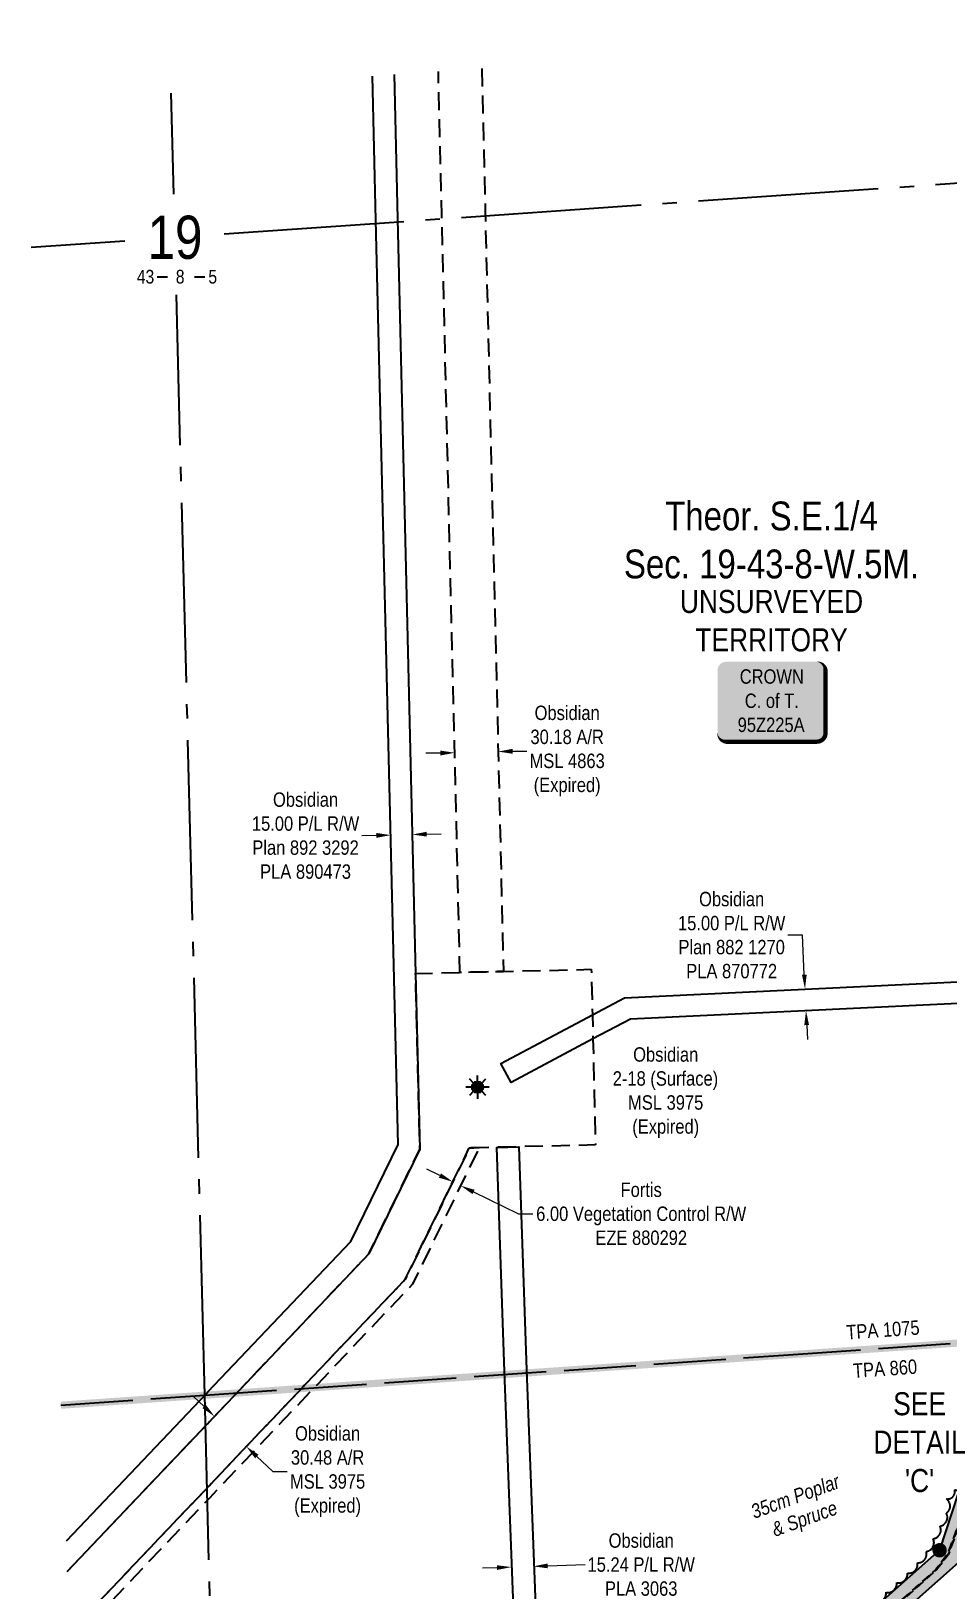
# Model space of a CAD drawing. Extents: x 622919 to 628952, y 5840458 to 5844880.
# Drawn here: x 624855 to 625491, y 5841789 to 5842872 of the extents above; entities that cross this region are included whole.
import ezdxf
from ezdxf.enums import TextEntityAlignment as Align

# ---------------------------------------------------------------- set-up
doc = ezdxf.new("R2010")
doc.units = 0
doc.header["$LTSCALE"] = 5
doc.header["$PDSIZE"] = 0.5
for name, pattern in [('0', [1, 1, 0]), ('CENTERLINEX3', [5, 2.5, -1, 0.5, -1]), ('foc-ACCESSROAD', [3.75, 2.5, -1.25]), ('foc-FLOWLINE', [3.75, 2.5, -1.25]), ('foc-QUARTERLINE', [33, 25, -3, 2, -3]), ('foc-UNSURVEYED', [12.5, 10, -2.5]), ('UG_PIPE', [1.875, 1.25, -0.625])]:
    doc.linetypes.add(name, pattern=pattern)
doc.layers.get('Defpoints').update_dxf_attribs({"color": 9})
for name, color, linetype in [('10', 1, 'Continuous'), ('9', 3, 'Continuous'), ('AS-OWNER', 7, 'Continuous'), ('AS-PIPE-UG', 44, 'UG_PIPE'), ('C-RW', 13, 'Continuous'), ('C-SYMBOL', 7, 'Continuous'), ('C-WS', 13, 'foc-ACCESSROAD'), ('C-WS-S', 8, 'Continuous'), ('DETAIL-T', 7, 'Continuous'), ('F-EZE', 190, 'foc-FLOWLINE'), ('L-MON', 1, 'Continuous'), ('L-SECLBL', 7, 'Continuous'), ('L-SECQ', 8, 'foc-QUARTERLINE'), ('L-UNS-T', 3, 'Continuous'), ('L-USEC', 7, 'foc-UNSURVEYED'), ('P-PROPOSED', 10, 'Continuous'), ('P-PROPOSED-H', 21, 'Continuous'), ('T-BUSH', 110, '0'), ('T-BUSH-T', 110, 'Continuous')]:
    doc.layers.add(name, color=color, linetype=linetype)
doc.layers.add('AS-TRAPPER BOUNDARY', color=7, linetype='CENTERLINEX3', true_color=0xb85c00, transparency=0.6)
doc.layers.add('AS-TRAPPER-T', color=7, linetype='Continuous', true_color=0xc26100)
for name, color, linetype, lineweight in [('C-AR-T', 13, 'Continuous', 9), ('C-FLOWLINE-T', 13, 'Continuous', 9), ('C-RW-T', 13, 'Continuous', 9), ('C-WS-T', 13, 'Continuous', 9), ('F-EZE-T', 190, 'Continuous', 9)]:
    doc.layers.add(name, color=color, linetype=linetype, lineweight=lineweight)
doc.styles.add('175L', font='ARIALN.TTF', dxfattribs={"height": 20})
doc.styles.add('80', font='ARIALN.TTF', dxfattribs={"height": 10})
doc.styles.add('80CG', font='ARIALN.TTF', dxfattribs={"height": 10})
doc.styles.add('80L', font='ARIALN.TTF', dxfattribs={"height": 10})
doc.styles.add('SIMPLEX', font='ARIALN.TTF')
doc.dimstyles.new('Compass 5 000', dxfattribs={"dimscale": 5, "dimtxt": 9, "dimasz": 2, "dimexe": 0.2, "dimexo": 0.0625, "dimgap": 0.5, "dimtad": 0, "dimtih": 1, "dimtoh": 1, "dimzin": 0, "dimdsep": 46, "dimtxsty": '80CG', "dimcen": 0.1, "dimse1": 1, "dimse2": 1, "dimclrd": 256, "dimclrt": 256, "dimaunit": 1, "dimadec": 4, "dimazin": 0, "dimtfac": 0.06, "dimtofl": 0, "dimtmove": 0, "dimatfit": 1, "dimfxl": 0.2, "dimtolj": 1, "dimtzin": 0, "dimlwd": -1, "dimarcsym": 0})

# ---------------------------------------------------------------- blocks, each defined once
blk = doc.blocks.new('L-SECLBL')
at = {"layer": '9', "color": 7}
for p, q in [((-5.1, -27.8), (-12.3, -27.8)), ((20.7, -27.8), (13.5, -27.8))]:
    blk.add_line(p, q, dxfattribs=at)
at = {"layer": '10', "color": 2, "style": 'SIMPLEX'}
blk.add_attdef('SEC', text='', height=30, dxfattribs=at).set_placement((0, 0), align=Align.MIDDLE)
at = {"layer": '10', "color": 5, "style": '80L'}
blk.add_attdef('TWP', text='', height=9.5, dxfattribs=at).set_placement((-14.4, -27.4), align=Align.MIDDLE_RIGHT)
blk.add_attdef('RGE', text='', height=9.5, dxfattribs=at).set_placement((3.6, -27.4), align=Align.MIDDLE_CENTER)
blk.add_attdef('MER', text='', height=9.5, dxfattribs=at).set_placement((23.2, -27.4), align=Align.MIDDLE_LEFT)
blk = doc.blocks.new('*D41')
at = {"layer": 'C-AR-T', "transparency": 16777216}
for p, q in [((624974.8, 5841916.8), (624967.5, 5841923.7)), ((625011.4, 5841882), (625022.5, 5841871.5)), ((625022.5, 5841871.5), (625032.5, 5841871.5))]:
    blk.add_line(p, q, dxfattribs=at)
for points in [[(624975.9, 5841918), (624973.6, 5841915.6), (624982, 5841909.9)], [(625012.5, 5841883.3), (625010.2, 5841880.8), (625004.1, 5841888.9)]]:
    blk.add_solid(points, dxfattribs=at)
at = {"layer": 'Defpoints', "color": 0, "transparency": 16777216}
for p in [(624981.8, 5841909.7), (625003.9, 5841888.7), (625004.1, 5841888.9)]:
    blk.add_point(p, dxfattribs=at)
at = {"layer": 'C-AR-T', "transparency": 16777216, "insert": (625060.5, 5841871.5), "char_height": 10, "attachment_point": 5, "style": '80CG'}
blk.add_mtext('\\A1;Obsidian\\P30.48 A/R\\PMSL 3975\\P(Expired)', dxfattribs=at)
blk = doc.blocks.new('*D42')
at = {"layer": 'C-AR-T', "transparency": 16777216}
for p, q in [((625138.7, 5842370.5), (625128.7, 5842370.3)), ((625188.9, 5842371.7), (625198.9, 5842371.9))]:
    blk.add_line(p, q, dxfattribs=at)
for points in [[(625138.7, 5842372.2), (625138.8, 5842368.8), (625148.7, 5842370.7)], [(625188.9, 5842373.4), (625189, 5842370), (625178.9, 5842371.5)]]:
    blk.add_solid(points, dxfattribs=at)
at = {"layer": 'Defpoints', "color": 0, "transparency": 16777216}
for p in [(625178.9, 5842371.5), (625149, 5842358.6), (625179.2, 5842359.4)]:
    blk.add_point(p, dxfattribs=at)
at = {"layer": 'C-AR-T', "transparency": 16777216, "insert": (625226.8, 5842371.9), "char_height": 10, "attachment_point": 5, "style": '80CG'}
blk.add_mtext('\\A1;Obsidian\\P30.18 A/R\\PMSL 4863\\P(Expired)', dxfattribs=at)
blk = doc.blocks.new('*D50')
at = {"layer": 'C-FLOWLINE-T', "transparency": 16777216}
for p, q in [((625178, 5841804.8), (625168, 5841804.5)), ((625213.3, 5841806.1), (625239.2, 5841806.9))]:
    blk.add_line(p, q, dxfattribs=at)
for points in [[(625178, 5841806.5), (625178.1, 5841803.2), (625188, 5841805.2)], [(625213.2, 5841807.7), (625213.3, 5841804.4), (625203.3, 5841805.7)]]:
    blk.add_solid(points, dxfattribs=at)
at = {"layer": 'Defpoints', "color": 0, "transparency": 16777216}
for p in [(625184.9, 5841896), (625200.1, 5841896.5), (625203.3, 5841805.7)]:
    blk.add_point(p, dxfattribs=at)
at = {"layer": 'C-FLOWLINE-T', "transparency": 16777216, "insert": (625278.2, 5841806.9), "char_height": 10, "attachment_point": 5, "style": '80CG'}
blk.add_mtext('\\A1;Obsidian\\P15.24 P/L R/W\\PPLA 3063', dxfattribs=at)
blk = doc.blocks.new('*D65')
at = {"layer": 'C-RW-T', "transparency": 16777216}
for p, q in [((625390.1, 5842244), (625380.1, 5842244)), ((625391.4, 5842216.6), (625390.1, 5842244)), ((625393.1, 5842181.6), (625393.6, 5842171.6))]:
    blk.add_line(p, q, dxfattribs=at)
for points in [[(625393.1, 5842216.7), (625389.8, 5842216.5), (625391.9, 5842206.6)], [(625394.7, 5842181.7), (625391.4, 5842181.5), (625392.6, 5842191.6)]]:
    blk.add_solid(points, dxfattribs=at)
at = {"layer": 'Defpoints', "color": 0, "transparency": 16777216}
for p in [(625383.2, 5842206.2), (625391.9, 5842206.6), (625383.9, 5842191.2)]:
    blk.add_point(p, dxfattribs=at)
at = {"layer": 'C-RW-T', "transparency": 16777216, "insert": (625341, 5842244), "char_height": 10, "attachment_point": 5, "style": '80CG'}
blk.add_mtext('\\A1;Obsidian\\P15.00 P/L R/W\\PPlan 882 1270\\PPLA 870772', dxfattribs=at)
blk = doc.blocks.new('*D66')
at = {"layer": 'C-RW-T', "transparency": 16777216}
for p, q in [((625094.3, 5842313.3), (625084.3, 5842313.1)), ((625129.3, 5842314.1), (625139.3, 5842314.4))]:
    blk.add_line(p, q, dxfattribs=at)
for points in [[(625094.3, 5842315), (625094.3, 5842311.6), (625104.3, 5842313.5)], [(625129.2, 5842315.8), (625129.3, 5842312.5), (625119.3, 5842313.9)]]:
    blk.add_solid(points, dxfattribs=at)
at = {"layer": 'Defpoints', "color": 0, "transparency": 16777216}
for p in [(625104.2, 5842317), (625104.3, 5842313.5), (625119.2, 5842317.3)]:
    blk.add_point(p, dxfattribs=at)
at = {"layer": 'C-RW-T', "transparency": 16777216, "insert": (625045.2, 5842313.1), "char_height": 10, "attachment_point": 5, "style": '80CG'}
blk.add_mtext('\\A1;Obsidian\\P15.00 P/L R/W\\PPlan 892 3292\\PPLA 890473', dxfattribs=at)
blk = doc.blocks.new('*D72')
at = {"layer": 'Defpoints', "color": 0, "transparency": 16777216}
for p in [(625152.8, 5842070.1), (625130.2, 5842037.5), (625135.6, 5842034.9)]:
    blk.add_point(p, dxfattribs=at)
at = {"layer": 'F-EZE-T', "transparency": 16777216}
for p, q in [((625138.4, 5842077.1), (625129.5, 5842081.5)), ((625161.8, 5842065.7), (625193, 5842050.5)), ((625193, 5842050.5), (625203, 5842050.5))]:
    blk.add_line(p, q, dxfattribs=at)
for points in [[(625139.2, 5842078.6), (625137.7, 5842075.6), (625147.4, 5842072.8)], [(625162.5, 5842067.2), (625161.1, 5842064.2), (625152.8, 5842070.1)]]:
    blk.add_solid(points, dxfattribs=at)
at = {"layer": 'F-EZE-T', "transparency": 16777216, "insert": (625278.2, 5842050.5), "char_height": 10, "attachment_point": 5, "style": '80CG', "bg_fill": 3, "box_fill_scale": 1.1, "bg_fill_color": 256, "bg_fill_true_color": 13158600, "bg_fill_transparency": 0}
blk.add_mtext('\\A1;Fortis\\P6.00 Vegetation Control R/W\\PEZE 880292', dxfattribs=at)
blk = doc.blocks.new('*U119')
h = blk.add_hatch(color=255)
edge = h.paths.add_edge_path()
edge.add_line((-31.5, -28.5), (31.5, -28.5))
edge.add_arc((31.5, -22.5), 6, 270, 360)
edge.add_line((37.5, -22.5), (37.5, 21))
edge.add_arc((31.5, 21), 6, 0, 90)
edge.add_line((31.5, 27), (-31.5, 27))
edge.add_arc((-31.5, 21), 6, 90, 180)
edge.add_line((-37.5, 21), (-37.5, -22.5))
edge.add_arc((-31.5, -22.5), 6, 180, 270)
at = {"color": 14, "flags": 128}
blk.add_lwpolyline([(-31.5, -28.5, 3, 3, 0), (31.5, -28.5, 3, 3, 0.414214), (37.5, -22.5, 3, 3, 0), (37.5, 21, 3, 0, 0.414214), (31.5, 27, 0, 0, 0), (-31.5, 27, 0, 0, 0.414214), (-37.5, 21, 0, 0, 0), (-37.5, -22.5, 0, 3, 0.414214)], format="xyseb", close=True, dxfattribs=at)
blk.add_lwpolyline([(-15.5, -18.1, 0, 7.5, 0), (0, 0, 0, 0, 0)], format="xyseb", dxfattribs=at)
at = {"color": 14, "style": '80'}
blk.add_attdef('ENTER_TEXT_001', (-26.8, -4.9), '', height=10, dxfattribs=at)
blk = doc.blocks.new('GAS')
h = blk.add_hatch(color=255)
h.dxf.hatch_style = 1
edge = h.paths.add_edge_path()
edge.add_arc((0, 0), 0.9, 0, 360)
for p, q in [((-0.81, 0), (-1.62, 0)), ((-0.57, 0.57), (-1.14, 1.14)), ((0, 0.81), (0, 1.62)), ((0.57, 0.57), (1.14, 1.14)), ((1.62, 0), (0.81, 0)), ((-0.57, -0.57), (-1.14, -1.14)), ((0, -0.81), (0, -1.62)), ((1.14, -1.14), (0.57, -0.57))]:
    blk.add_line(p, q)
blk.add_circle((0, 0), 0.8)
blk = doc.blocks.new('PLIA')
at = {"color": 255, "const_width": 1}
blk.add_lwpolyline([(-0.5, 0, 1), (0.5, 0, 1)], format="xyb", close=True, dxfattribs=at)
blk = doc.blocks.new('PLIAA')
blk.add_blockref('PLIA', (0, 0))
blk = doc.blocks.new('PLIB')
at = {"color": 1}
blk.add_circle((0, 0), 0.8, dxfattribs=at)
blk = doc.blocks.new('PLIBB')
blk.add_blockref('PLIB', (0, 0))
blk = doc.blocks.new('PLICC')
for name in ['PLIAA', 'PLIBB']:
    blk.add_blockref(name, (0, 0))
blk = doc.blocks.new('PLI')
blk.add_blockref('PLICC', (0, 0))

msp = doc.modelspace()

# ---------------------------------------------------------------- hatches: boundary and pattern name
at = {"layer": 'P-PROPOSED-H'}
h = msp.add_hatch(color=256, dxfattribs=at)
h.dxf.hatch_style = 1
h.paths.add_polyline_path([(625215.888, 5841284.727), (625245.102, 5841285.522), (625236.436, 5841601.971), (625281.493, 5841639.144), (625324.168, 5841653.818), (625498.366, 5841808.399), (625511.23, 5841848.105), (625585.906, 5841915.197), (625620.19, 5841916.504), (625808.819, 5842083.891), (625913.756, 5842223.002), (625948.576, 5842251.964), (625926.203, 5842278.862), (625922.36, 5842275.666), (625736.388, 5842499.251), (625642.767, 5842515.026), (625641.106, 5842505.169), (625731.073, 5842490.009), (625927.459, 5842253.903), (625902.832, 5842233.419), (625797.756, 5842094.121), (625614.253, 5841931.283), (625579.917, 5841929.974), (625498.208, 5841856.563), (625485.36, 5841816.905), (625316.457, 5841667.023), (625274.047, 5841652.44), (625221.247, 5841608.878), (625229.702, 5841300.103), (625215.708, 5841299.722)])

# ---------------------------------------------------------------- linework, layer by layer
at = {"layer": 'AS-PIPE-UG', "flags": 128}
for points in [[(625651.329, 5842521.005), (625662.653, 5842523.373), (625666.468, 5842523.896), (625668.048, 5842523.514), (625673.364, 5842519.652), (625677.71, 5842515.375), (625683.939, 5842509.251), (625690.387, 5842504.683), (625698.559, 5842502.12), (625707.951, 5842500.713), (625718.461, 5842499.208), (625729.359, 5842496.43), (625732.684, 5842494.824), (625737.296, 5842491.721), (625745.332, 5842478.401), (625758.278, 5842463.604), (625800.415, 5842413.375), (625860.218, 5842342.539), (625920.353, 5842275.496), (625928.991, 5842267.974), (625934.825, 5842261.156), (625934.947, 5842258.152), (625933.265, 5842254.468), (625929.67, 5842250.902), (625916.716, 5842239.247), (625906.155, 5842228.023), (625887.029, 5842201.37), (625851.46, 5842153.191), (625828.002, 5842121.039), (625814.613, 5842104.381), (625806.36, 5842094.397), (625797.558, 5842085.147), (625778.718, 5842067.798), (625729.251, 5842021.695), (625666.151, 5841967.657), (625649.654, 5841953.847), (625626.918, 5841934.548), (625619.055, 5841928.6), (625614.348, 5841926.45), (625593.305, 5841923.383), (625583.505, 5841921.476), (625580.271, 5841919.267), (625563.572, 5841906.314), (625542.572, 5841887.161), (625531.498, 5841875.876), (625514.724, 5841860.465), (625504.698, 5841849.502), (625501.158, 5841841.443), (625497.507, 5841830.555), (625491.243, 5841813.695), (625483.217, 5841803.217), (625443.426, 5841767.897), (625404.494, 5841733.065), (625370.921, 5841703.077), (625339.762, 5841674.611), (625325.181, 5841661.985), (625316.531, 5841657.482), (625300.7, 5841651.935), (625280.64, 5841645.613), (625271.899, 5841640.212), (625263.58, 5841633.314), (625240.717, 5841614.681), (625232.641, 5841607.636), (625228.765, 5841602.841), (625228.367, 5841599.961), (625228.411, 5841595.109), (625229.073, 5841585.645), (625230.719, 5841557.954), (625230.761, 5841531.307), (625232.946, 5841455.736), (625234.115, 5841412.663), (625235.541, 5841400.934), (625235.972, 5841382.232), (625235.915, 5841363.677), (625236.266, 5841343.284), (625236.464, 5841323.548), (625235.151, 5841309.085), (625234.141, 5841299.475), (625233.551, 5841295.296), (625231.321, 5841291.53), (625225.96, 5841288.362), (625218.938, 5841285.482), (625214.086, 5841282.764), (625211.796, 5841278.875), (625209.094, 5841275.969), (625208.121, 5841275.249), (625205.959, 5841274.598), (625200.313, 5841274.152), (625196.29, 5841274.27), (625193.901, 5841274.883), (625191.261, 5841276.882), (625190.171, 5841279.249), (625189.677, 5841282.151), (625189.298, 5841285.593)], [(625653.424, 5842505.708), (625660.556, 5842505.811), (625668.628, 5842505.984), (625674.077, 5842504.654), (625683.364, 5842501.835), (625692.234, 5842499.229), (625698.476, 5842498.083), (625706.572, 5842497.095), (625718.112, 5842496.256), (625729.119, 5842495.344), (625731.938, 5842494.008), (625735.621, 5842489.745), (625744.946, 5842478.068), (625757.917, 5842463.289), (625800.112, 5842413.052), (625859.956, 5842342.28), (625920.007, 5842275.255), (625928.738, 5842267.709), (625934.382, 5842261.123), (625934.431, 5842258.005), (625932.92, 5842254.659), (625929.415, 5842251.174), (625916.395, 5842239.547), (625905.725, 5842228.074), (625886.61, 5842201.477), (625851.2, 5842153.384), (625827.737, 5842121.361), (625814.373, 5842104.662), (625806.071, 5842094.599), (625797.362, 5842085.293), (625778.497, 5842067.916), (625729.211, 5842021.968), (625665.841, 5841967.906), (625649.549, 5841954.178), (625626.76, 5841934.836), (625618.925, 5841928.854), (625614.288, 5841926.78), (625593.41, 5841923.726), (625583.486, 5841921.765), (625580.091, 5841919.488), (625563.271, 5841906.574), (625542.351, 5841887.376), (625531.331, 5841876.212), (625514.455, 5841860.676), (625504.395, 5841849.68), (625500.928, 5841841.597), (625497.303, 5841830.749), (625491.039, 5841813.802), (625482.942, 5841803.382), (625443.201, 5841768.168), (625404.334, 5841733.325), (625370.596, 5841703.227), (625339.489, 5841674.85), (625325.002, 5841662.21), (625316.352, 5841657.689), (625300.546, 5841652.14), (625280.496, 5841645.847), (625271.795, 5841640.461), (625263.368, 5841633.488), (625240.479, 5841614.987), (625232.433, 5841607.819), (625228.415, 5841602.922), (625228.06, 5841600.083), (625228.057, 5841595.244), (625228.801, 5841585.585), (625230.257, 5841557.912), (625230.322, 5841531.304), (625232.557, 5841455.724), (625233.692, 5841412.801), (625235.046, 5841400.906), (625235.325, 5841382.358), (625234.919, 5841363.686), (625234.938, 5841343.543), (625234.844, 5841324.225), (625233.032, 5841309.476), (625232.873, 5841299.956), (625232.757, 5841295.567), (625230.918, 5841291.982), (625225.799, 5841289.086), (625218.901, 5841286.041), (625213.792, 5841283.275), (625211.281, 5841279.081), (625208.946, 5841276.26), (625207.893, 5841275.57), (625205.943, 5841274.945), (625200.302, 5841274.546), (625196.34, 5841274.594), (625194.165, 5841275.234), (625191.705, 5841277.165), (625190.721, 5841279.259), (625190.144, 5841282.105), (625189.803, 5841285.628)], [(625654.123, 5842502.604), (625658.416, 5842503.558), (625660.521, 5842504.674), (625668.577, 5842505.296), (625673.849, 5842503.877), (625683.207, 5842501.299), (625692.075, 5842498.624), (625698.477, 5842497.693), (625706.681, 5842496.668), (625718.161, 5842495.809), (625729.053, 5842494.275), (625731.274, 5842493.14), (625732.869, 5842491.374), (625735.04, 5842488.791), (625744.527, 5842477.768), (625757.468, 5842463.059), (625799.845, 5842412.717), (625859.716, 5842341.945), (625919.715, 5842274.919), (625928.413, 5842267.485), (625934.024, 5842260.935), (625934.013, 5842257.874), (625932.638, 5842254.944), (625929.222, 5842251.472), (625916.162, 5842239.849), (625905.542, 5842228.454), (625886.36, 5842201.66), (625850.954, 5842153.513), (625827.299, 5842121.517), (625814.124, 5842104.834), (625805.666, 5842094.769), (625797.107, 5842085.546), (625778.202, 5842068.053), (625728.974, 5842022.284), (625665.616, 5841968.158), (625649.467, 5841954.511), (625626.547, 5841935.054), (625618.719, 5841929.17), (625614.189, 5841927.046), (625593.374, 5841924.058), (625583.579, 5841922.097), (625579.884, 5841919.734), (625563.103, 5841906.813), (625542.128, 5841887.616), (625531.074, 5841876.438), (625514.22, 5841860.815), (625504.209, 5841849.851), (625500.557, 5841841.765), (625497.011, 5841830.958), (625490.712, 5841813.964), (625482.772, 5841803.545), (625443.03, 5841768.297), (625404.068, 5841733.475), (625370.45, 5841703.457), (625339.207, 5841674.969), (625324.83, 5841662.474), (625316.15, 5841657.95), (625300.537, 5841652.351), (625280.336, 5841646.105), (625271.734, 5841640.814), (625263.206, 5841633.745), (625240.316, 5841615.255), (625232.228, 5841608.039), (625228.336, 5841603.297), (625227.743, 5841600.26), (625227.745, 5841595.306), (625228.504, 5841585.442), (625229.907, 5841557.913), (625229.978, 5841531.325), (625232.252, 5841455.706), (625233.344, 5841412.745), (625234.559, 5841400.998), (625234.699, 5841382.151), (625234.25, 5841363.826), (625233.877, 5841343.737), (625233.766, 5841324.689), (625232.37, 5841309.632), (625232.15, 5841300.077), (625232.164, 5841295.779), (625230.623, 5841292.395), (625225.607, 5841289.52), (625218.746, 5841286.412), (625213.363, 5841283.727), (625210.936, 5841279.364), (625208.729, 5841276.594), (625207.697, 5841275.848), (625205.945, 5841275.385), (625200.404, 5841274.96), (625196.448, 5841275.115), (625194.499, 5841275.646), (625192.066, 5841277.46), (625191.305, 5841279.346), (625190.697, 5841282.369), (625190.311, 5841285.559)]]:
    msp.add_lwpolyline(points, dxfattribs=at)
at = {"layer": 'AS-TRAPPER BOUNDARY', "const_width": 5, "flags": 128}
msp.add_lwpolyline([(624875.391, 5841917.634), (624975.211, 5841924.548), (625785.718, 5841980.682), (626618.005, 5842002.798), (626717.934, 5842005.454)], dxfattribs=at)
at = {"layer": 'C-RW'}
for points in [[(625324.168, 5841653.818), (625498.366, 5841808.399), (625511.23, 5841848.105), (625585.906, 5841915.197), (625620.195, 5841916.509), (626029.387, 5842279.62), (626253.468, 5842478.463), (626257.966, 5842482.441), (626280.788, 5842502.688), (626598.952, 5842785.04), (626627.166, 5842810.077), (626696.684, 5842871.767)], [(625106.617, 5842841.578), (625109.021, 5842741.528), (625121.611, 5842217.368), (625124.54, 5842095.411), (625089.059, 5842022.629), (624999.525, 5841928.376), (624977.109, 5841904.775), (624879.755, 5841802.203)], [(624879.207, 5841823.484), (624976.563, 5841925.973), (624977.388, 5841926.843), (625076.594, 5842031.28), (625109.462, 5842098.7), (625094.046, 5842740.49), (625091.642, 5842840.54)]]:
    msp.add_lwpolyline(points, dxfattribs=at)
msp.add_lwpolyline([(625244.728, 5842171.973), (625187.895, 5842141.674), (625180.84, 5842154.906), (625244.325, 5842188.751), (625266.578, 5842200.615), (625546.127, 5842213.947), (625590.248, 5842216.052), (625590.963, 5842201.075), (625546.484, 5842198.952), (625270.659, 5842185.798), (625244.728, 5842171.973)], close=True, dxfattribs=at)
at = {"layer": 'C-RW', "flags": 128}
msp.add_lwpolyline([(625213.851, 5841501.704), (625216.711, 5841406.883), (625201.424, 5841406.459), (625198.128, 5841515.071), (625197.675, 5841528.124), (625195.965, 5841608.186), (625183.308, 5841941.111), (625177.896, 5842096.692), (625193.141, 5842097.059), (625198.53, 5841942.166), (625211.194, 5841608.603), (625212.279, 5841569.003), (625213.025, 5841541.746), (625213.385, 5841528.607), (625213.851, 5841501.704)], close=True, dxfattribs=at)
at = {"layer": 'C-WS', "flags": 128}
for points in [[(625167.529, 5842845.803), (625169.932, 5842745.751), (625182.589, 5842218.833), (625152.404, 5842218.108), (625139.781, 5842743.661), (625137.377, 5842843.712)], [(624879.755, 5841802.204), (624977.109, 5841904.775), (624999.525, 5841928.376), (625089.059, 5842022.629), (625124.54, 5842095.411), (625121.611, 5842217.368), (625152.404, 5842218.108), (625182.589, 5842218.833), (625243.568, 5842220.298), (625244.325, 5842188.751), (625244.728, 5842171.973), (625246.497, 5842098.34), (625193.141, 5842097.059), (625177.896, 5842096.692), (625165.629, 5842096.399), (625158.871, 5842096.236), (625114.412, 5842005.035), (625044.557, 5841931.496), (624978.22, 5841861.663), (624880.864, 5841759.174)]]:
    msp.add_lwpolyline(points, dxfattribs=at)
at = {"layer": 'F-EZE', "flags": 128}
msp.add_lwpolyline([(624880.864, 5841759.174), (624978.22, 5841861.663), (625044.557, 5841931.496), (625114.412, 5842005.035), (625158.871, 5842096.236), (625165.629, 5842096.399), (625119.402, 5842001.572), (625053.422, 5841932.11), (624978.439, 5841853.176), (624881.083, 5841750.687)], dxfattribs=at)
at = {"layer": 'L-SECQ'}
for p, q in [((624953.789, 5842758.658), (624951.99, 5842828.705)), ((624988.762, 5842731.047), (625764.923, 5842784.812)), ((624854.739, 5842721.763), (624919.667, 5842726.26)), ((624975.211, 5841924.548), (624955.586, 5842688.707)), ((624995.091, 5841150.397), (624975.211, 5841924.548))]:
    msp.add_line(p, q, dxfattribs=at)
at = {"layer": 'L-USEC'}
for p, q in [((625380.464, 5841952.615), (625785.718, 5841980.682)), ((624975.211, 5841924.548), (625380.464, 5841952.615)), ((624875.391, 5841917.634), (624975.211, 5841924.548))]:
    msp.add_line(p, q, dxfattribs=at)
at = {"layer": 'P-PROPOSED', "flags": 128}
msp.add_lwpolyline([(625324.168, 5841653.818), (625498.366, 5841808.399), (625511.23, 5841848.105), (625585.906, 5841915.197), (625620.19, 5841916.504), (625808.819, 5842083.891), (625913.756, 5842223.002), (625948.576, 5842251.964), (625926.203, 5842278.862), (625922.36, 5842275.666), (625736.388, 5842499.251), (625642.767, 5842515.026), (625641.106, 5842505.169), (625731.073, 5842490.009), (625927.459, 5842253.903), (625902.832, 5842233.419), (625797.756, 5842094.121), (625614.253, 5841931.283), (625579.917, 5841929.974), (625498.208, 5841856.563), (625485.36, 5841816.905), (625316.457, 5841667.023)], dxfattribs=at)
at = {"layer": 'T-BUSH', "flags": 128}
msp.add_lwpolyline([(625198.866, 5841782.448, 0.52056705), (625198.955, 5841772.452, 0.52056705), (625199.046, 5841762.456, 0.52056705), (625199.285, 5841752.462, 0.52056705), (625199.523, 5841742.469, 0.52056705), (625199.845, 5841732.478, 0.52056705), (625200.34, 5841722.494, 0.52056705), (625200.835, 5841712.51, 0.52056705), (625205.291, 5841705.224, 0.52056705), (625214.158, 5841703.989, 0.52056705), (625217.104, 5841694.739, 0.52056705), (625218.663, 5841685.131, 0.52056705), (625218.805, 5841675.136, 0.52056705), (625218.947, 5841665.14, 0.52056705), (625219.089, 5841655.145, 0.52056705), (625219.27, 5841645.151, 0.52056705), (625219.671, 5841635.162, 0.52056705), (625220.073, 5841625.174, 0.52056705), (625227.676, 5841630.252, 0.52056705), (625237.154, 5841628.039, 0.52056705), (625244.977, 5841632.732, 0.52056705), (625252.216, 5841639.619, 0.52056705), (625259.399, 5841646.57, 0.52056705), (625267.008, 5841653.02, 0.52056705), (625275.331, 5841658.556, 0.52056705), (625284.876, 5841660.381, 0.52056705), (625294.55, 5841662.295, 0.52056705), (625303.832, 5841666.005, 0.52056705), (625313.115, 5841669.714, 0.52056705), (625321.317, 5841675.197, 0.52056705), (625328.872, 5841681.744, 0.52056705), (625336.426, 5841688.291, 0.52056705), (625343.981, 5841694.837, 0.52056705), (625351.523, 5841701.397, 0.52056705), (625358.847, 5841708.201, 0.52056705), (625366.17, 5841715.005, 0.52056705), (625373.494, 5841721.809, 0.52056705), (625379.373, 5841729.798, 0.52056705), (625387.319, 5841735.863, 0.52056705), (625395.265, 5841741.929, 0.52056705), (625403.097, 5841748.136, 0.52056705), (625410.685, 5841754.642, 0.52056705), (625418.274, 5841761.149, 0.52056705), (625425.863, 5841767.656, 0.52056705), (625433.348, 5841774.281, 0.52056705), (625440.761, 5841780.987, 0.52056705), (625448.175, 5841787.693, 0.52056705), (625455.588, 5841794.399, 0.52056705), (625463.002, 5841801.105, 0.52056705), (625470.015, 5841808.22, 0.52056705), (625476.073, 5841816.068, 0.52056705), (625480.821, 5841824.865, 0.52056705), (625485.568, 5841833.662, 0.52056705), (625490.03, 5841842.533, 0.52056705), (625490.129, 5841852.529, 0.52056705), (625495.865, 5841858.886, 0.52056705), (625503.478, 5841865.247, 0.52056705), (625510.73, 5841872.128, 0.52056705), (625517.976, 5841879.014, 0.52056705), (625525.222, 5841885.901, 0.52056705), (625532.448, 5841892.808, 0.52056705), (625539.674, 5841899.716, 0.52056705), (625546.9, 5841906.623, 0.52056705), (625554.355, 5841913.244, 0.52056705), (625562.694, 5841918.757, 0.52056705), (625570.541, 5841924.925, 0.52056705), (625577.828, 5841931.767, 0.52056705), (625585.507, 5841935.291, 0.52056705), (625594.856, 5841932.784, 0.52056705), (625604.769, 5841933.444, 0.52056705), (625612.837, 5841938.041, 0.52056705), (625616.54, 5841947.281, 0.52056705), (625620.315, 5841955.825, 0.52056705), (625628.851, 5841961.008, 0.52056705), (625636.95, 5841966.867, 0.52056705), (625641.331, 5841974.016, 0.52056705), (625635.834, 5841982.365, 0.52056705), (625630.337, 5841990.714, 0.52056705), (625624.839, 5841999.063, 0.52056705), (625619.439, 5842007.265, 0.52056705)], format="xyb", dxfattribs=at)

# ---------------------------------------------------------------- block references
at = {"layer": 'AS-OWNER', "color": 3}
ref = msp.add_blockref('*U119', (625368.656, 5842406.874), dxfattribs=dict(at, xscale=0.999643, yscale=0.999643, zscale=0.999643))
ref.add_attrib('ENTER_TEXT_001', 'CROWN', (625346.604, 5842418.642), dxfattribs={"layer": '0', "color": 14, "height": 9.9964, "style": '80'})
ref.add_attrib('ENTER_TEXT_002', 'C. of T.', (625350.099, 5842401.804), dxfattribs={"layer": '0', "color": 14, "height": 9.9964, "style": '80'})
ref.add_attrib('ENTER_TEXT_003', '95Z225A', (625345.176, 5842385.103), dxfattribs={"layer": '0', "color": 14, "height": 9.9964, "style": '80'})
at = {"layer": 'C-WS-S', "xscale": 4.9982219, "yscale": 4.9982219, "zscale": 4.9982219}
msp.add_blockref('GAS', (625164.61, 5842138.463), dxfattribs=at)
at = {"layer": 'L-MON', "xscale": 4.9982219, "yscale": 4.9982219, "zscale": 4.9982219}
msp.add_blockref('PLI', (625485.347, 5841816.893), dxfattribs=at)
at = {"layer": 'L-SECLBL', "xscale": 0.999643, "yscale": 0.999643, "zscale": 0.999643}
msp.add_blockref('L-SECLBL', (624954.559, 5842728.677), dxfattribs=at).add_auto_attribs({'SEC': '19', 'TWP': '43', 'RGE': '8', 'MER': '5'})

# ---------------------------------------------------------------- texts
at = {"layer": 'AS-TRAPPER-T', "style": '80L'}
for s, p in [('TPA 1075', (625420.928, 5841963.209)), ('TPA 860', (625425.593, 5841936.505))]:
    msp.add_text(s, height=9.9941, rotation=3.961764, dxfattribs=at).set_placement(p)
at = {"layer": 'C-SYMBOL', "color": 3, "insert": (625368.656, 5842545.126), "char_height": 19.99286, "width": 203.16973, "attachment_point": 2, "style": '175L'}
msp.add_mtext('Theor. S.E.1/4\\PSec. 19-43-8-W.5M.', dxfattribs=at)
at = {"layer": 'C-WS-T', "insert": (625258.217, 5842166.173), "char_height": 9.99643, "attachment_point": 1, "style": '80L'}
msp.add_mtext_dynamic_manual_height_columns('\\pi14.403;Obsidian\\P\\pi0.22319;2-18 (Surface)\\P\\pi10.874;MSL 3975\\P\\pi13.779;(Expired)', width=72.62387, gutter_width=50, heights=[0], dxfattribs=at)
at = {"layer": 'DETAIL-T', "color": 3, "insert": (625471.449, 5841891.871), "char_height": 15.9943, "width": 63.6135, "attachment_point": 5, "style": '80CG'}
msp.add_mtext("SEE\\PDETAIL\\P'C'", dxfattribs=at)
at = {"layer": 'L-UNS-T', "color": 3, "insert": (625368.656, 5842462.306), "char_height": 15.99429, "attachment_point": 5, "style": '80L'}
msp.add_mtext_dynamic_manual_height_columns('UNSURVEYED TERRITORY', width=126.41375, gutter_width=47.5, heights=[0], dxfattribs=at)
at = {"layer": 'T-BUSH-T', "insert": (625346.662, 5841845.619), "char_height": 9.98908, "attachment_point": 1, "rotation": 20, "style": '80L'}
msp.add_mtext_dynamic_manual_height_columns('\\pi6.9946;{\\fArial Narrow|b0|i1|c0|p34;35cm Poplar \\P\\pi16.357;& Spruce}', width=78.59806, gutter_width=100, heights=[0], dxfattribs=at)

# ---------------------------------------------------------------- dimensions: what is measured, and where the dimension line sits
at = {"layer": 'C-AR-T'}
dim = msp.add_aligned_dim(p1=(625149.028, 5842358.644), p2=(625179.212, 5842359.367), distance=12.093, text='Obsidian\\P30.18 A/R\\PMSL 4863\\P(Expired)', dimstyle='Compass 5 000', dxfattribs=at)
dim.commit()
dim.dimension.update_dxf_attribs({"geometry": '*D42', "text_midpoint": (625226.83, 5842371.934)})
dim = msp.add_linear_dim(base=(625004.126, 5841888.934), p1=(624981.83, 5841909.746), p2=(625003.94, 5841888.738), angle=316.465216, text='Obsidian\\P30.48 A/R\\PMSL 3975\\P(Expired)', dimstyle='Compass 5 000', dxfattribs=at)
dim.commit()
dim.dimension.update_dxf_attribs({"geometry": '*D41', "text_midpoint": (625060.474, 5841871.45), "dimtype": 161})
at = {"layer": 'C-FLOWLINE-T'}
dim = msp.add_linear_dim(base=(625203.268, 5841805.704), p1=(625184.877, 5841896.019), p2=(625200.116, 5841896.548), angle=1.986812, text='Obsidian\\P15.24 P/L R/W\\PPLA 3063', dimstyle='Compass 5 000', dxfattribs=at)
dim.commit()
dim.dimension.update_dxf_attribs({"geometry": '*D50', "text_midpoint": (625278.237, 5841806.949), "dimtype": 161})
at = {"layer": 'C-RW-T'}
dim = msp.add_aligned_dim(p1=(625119.21, 5842317.346), p2=(625104.219, 5842316.988), distance=3.442, text='Obsidian\\P15.00 P/L R/W\\PPlan 892 3292\\PPLA 890473', dimstyle='Compass 5 000', dxfattribs=at)
dim.commit()
dim.dimension.update_dxf_attribs({"geometry": '*D66', "text_midpoint": (625045.221, 5842313.068)})
dim = msp.add_linear_dim(base=(625391.894, 5842206.591), p1=(625383.942, 5842191.201), p2=(625383.229, 5842206.179), angle=92.725037, text='Obsidian\\P15.00 P/L R/W\\PPlan 882 1270\\PPLA 870772', dimstyle='Compass 5 000', dxfattribs=at)
dim.commit()
dim.dimension.update_dxf_attribs({"geometry": '*D65', "text_midpoint": (625341.03, 5842243.954), "dimtype": 161})

# ---------------------------------------------------------------- next in the draw order: dimensions: what is measured, and where the dimension line sits
at = {"layer": 'F-EZE-T'}
dim = msp.add_linear_dim(base=(625152.825, 5842070.125), p1=(625130.237, 5842037.497), p2=(625135.633, 5842034.866), angle=334.006105, text='Fortis\\P6.00 Vegetation Control R/W\\PEZE 880292', dimstyle='Compass 5 000', override={"dimtfill": 1}, dxfattribs=at)
dim.commit()
dim.dimension.update_dxf_attribs({"geometry": '*D72', "text_midpoint": (625278.156, 5842050.536), "dimtype": 161})

doc.saveas('drawing.dxf')
